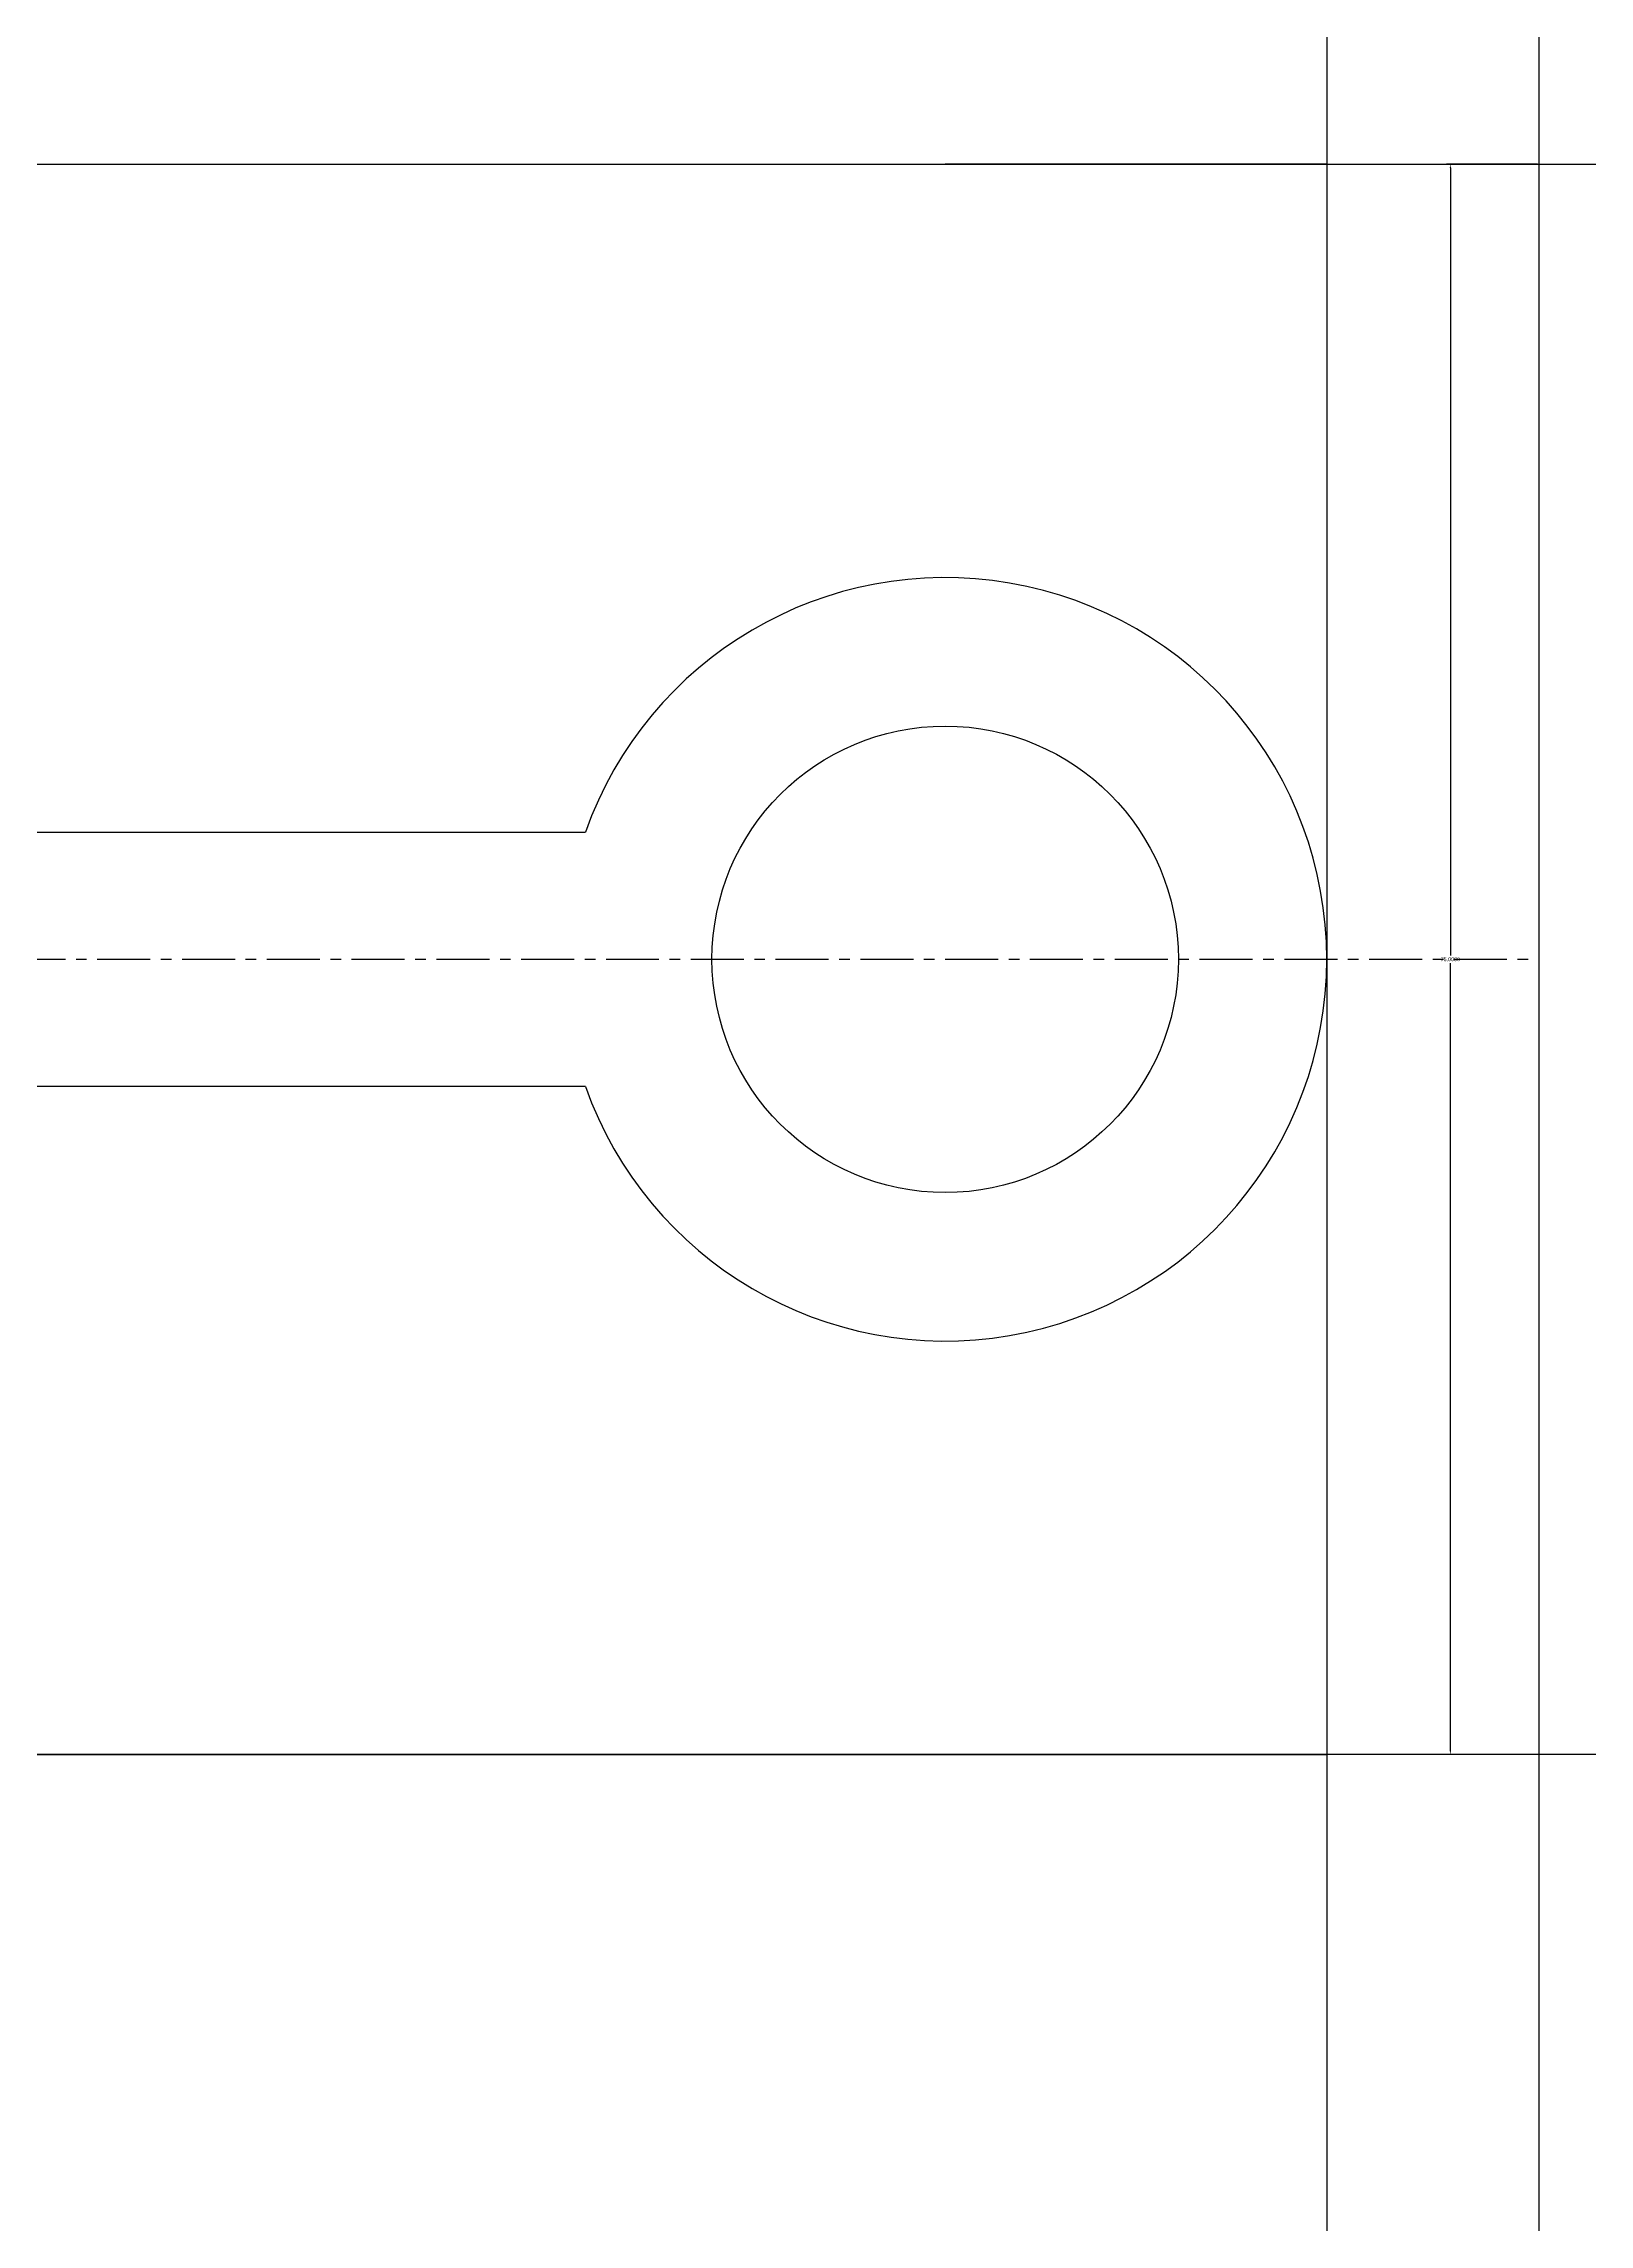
# Model space of a CAD drawing. Header units: inches. Extents: x 0 to 580, y 0 to 420.
# Drawn here: x 219.5 to 292.4, y 102.8 to 205.7 of the extents above; entities that cross this region are included whole.
import ezdxf

# ---------------------------------------------------------------- set-up
doc = ezdxf.new("R2010")
doc.units = ezdxf.units.IN
doc.header["$MEASUREMENT"] = 0
doc.linetypes.add('CENTERX2', pattern=[4, 2.5, -0.5, 0.5, -0.5])
doc.styles.get("Standard").update_dxf_attribs({"font": 'arial.ttf'})
doc.dimstyles.get("Standard").update_dxf_attribs({"dimtxt": 0.18, "dimasz": 0.18, "dimexe": 0.18, "dimexo": 0.0625, "dimgap": 0.09, "dimtad": 0, "dimtih": 1, "dimtoh": 1, "dimdec": 4, "dimzin": 0, "dimdsep": 46, "dimtxsty": 'Standard', "dimcen": 0.09, "dimadec": 0, "dimazin": 0, "dimtfac": 1, "dimtdec": 4, "dimtofl": 0, "dimtmove": 0, "dimatfit": 3, "dimfxl": 1, "dimtolj": 1, "dimtzin": 0, "dimarcsym": 0})

# ---------------------------------------------------------------- blocks, each defined once
blk = doc.blocks.new('*D7')
at = {"color": 0, "lineweight": -2, "transparency": 16777216}
for p, q in [((289.94, 200), (285.65, 200)), ((285.83, 199.82), (285.83, 162.68)), ((285.83, 125.18), (285.83, 162.32)), ((289.94, 125), (285.65, 125))]:
    blk.add_line(p, q, dxfattribs=at)
at = {"color": 0, "transparency": 16777216}
for points in [[(285.8, 199.82), (285.86, 199.82), (285.83, 200)], [(285.8, 125.18), (285.86, 125.18), (285.83, 125)]]:
    blk.add_solid(points, dxfattribs=at)
at = {"layer": 'Defpoints', "color": 0, "transparency": 16777216}
for p in [(290, 200), (285.83, 125), (290, 125)]:
    blk.add_point(p, dxfattribs=at)
at = {"color": 0, "transparency": 16777216, "insert": (285.83, 162.5), "char_height": 0.18, "attachment_point": 5}
blk.add_mtext('\\A1;75.0000', dxfattribs=at)

msp = doc.modelspace()

# ---------------------------------------------------------------- linework, layer by layer
for p, q in [((280, 420), (280, 0)), ((290, 420), (290, 0)), ((0, 200), (580, 200)), ((280, 200), (262, 200)), ((218, 168.5), (245.02798, 168.5)), ((245.02798, 168.5), (245.02798, 168.49587)), ((245.02798, 156.5), (218, 156.5)), ((245.02798, 156.50413), (245.02798, 156.5)), ((162, 125), (280, 125)), ((300, 125), (280, 125))]:
    msp.add_line(p, q)
at = {"color": 177, "true_color": 0x293189}
for p, q in [((218, 200), (280, 200)), ((280, 200), (280, 162.5)), ((280, 162.5), (280, 125)), ((280, 125), (218, 125))]:
    msp.add_line(p, q, dxfattribs=at)
at = {"linetype": 'CENTERX2'}
msp.add_line((218, 162.5), (290, 162.5), dxfattribs=at)
msp.add_circle((262, 162.5), 11)
msp.add_arc((262, 162.5), 18, 199.4572842, 160.5427158)

# ---------------------------------------------------------------- dimensions: what is measured, and where the dimension line sits
dim = msp.add_linear_dim(base=(285.83284, 125), p1=(290, 200), p2=(290, 125), angle=90, dimstyle='Standard')
dim.commit()
dim.dimension.update_dxf_attribs({"geometry": '*D7', "text_midpoint": (285.83284, 162.5)})

doc.saveas('drawing.dxf')
